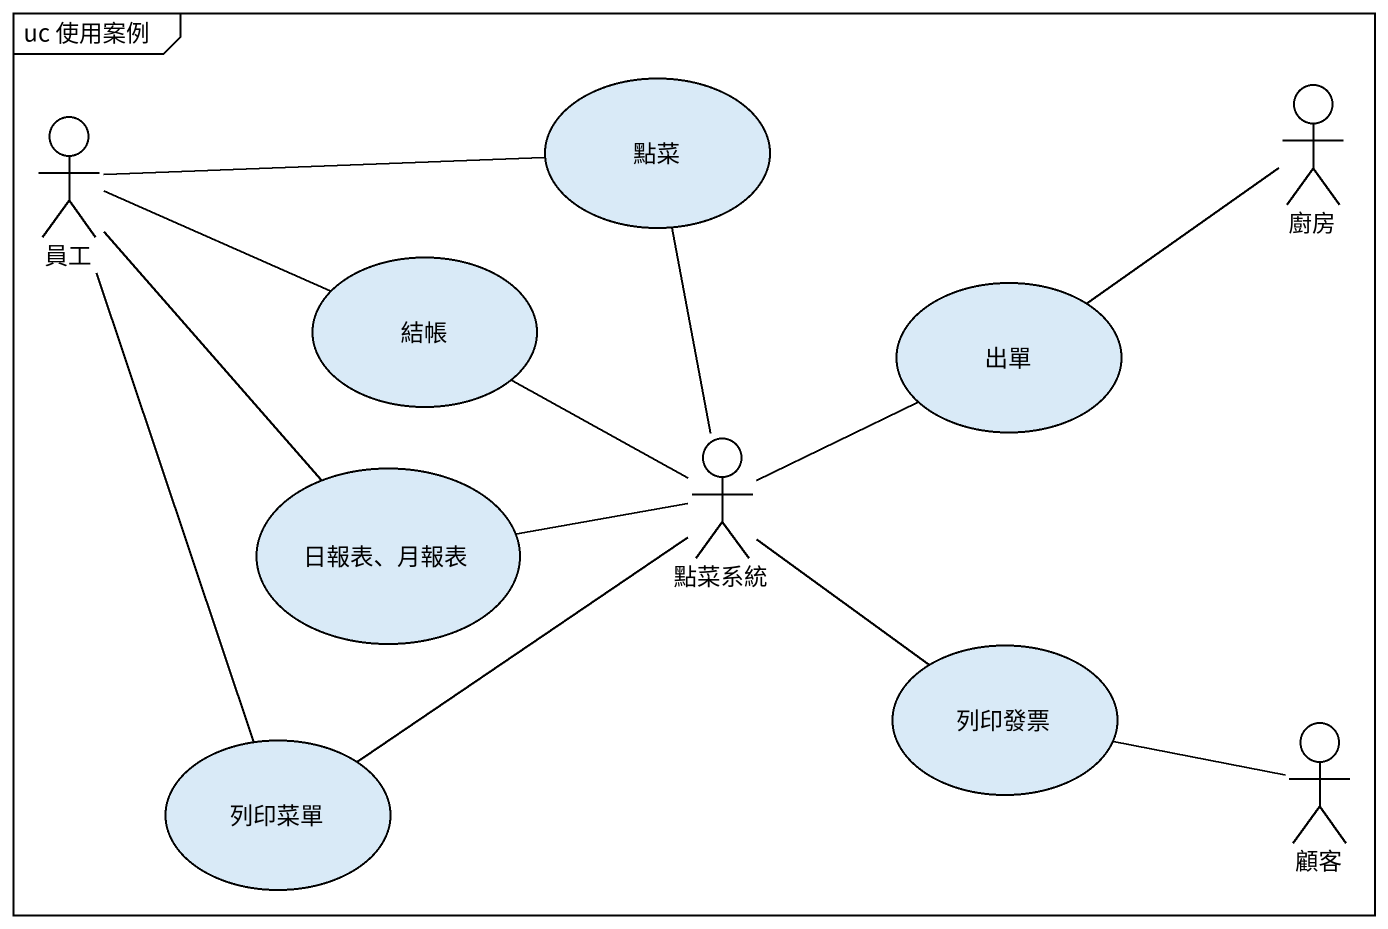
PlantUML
@startuml
mainframe uc 使用案例
usecase 點菜
actor 廚房
actor 員工
usecase 結帳
usecase 出單
usecase "日報表、月報表" as 日報表_月報表
actor 點菜系統
usecase 列印發票
usecase 列印菜單
actor 顧客
點菜 -- 點菜系統
員工 -right- 點菜
員工 -right- 結帳
員工 -- 日報表_月報表
員工 -- 列印菜單
結帳 -- 點菜系統
出單 -right- 廚房
日報表_月報表 -right- 點菜系統
點菜系統 -up- 出單
點菜系統 -- 列印發票
列印發票 -right- 顧客
列印菜單 -up- 點菜系統
@enduml
